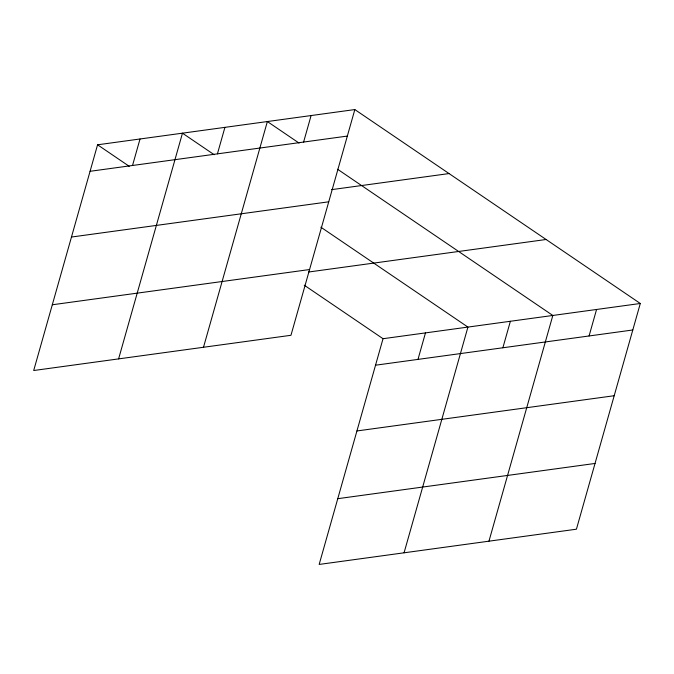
<?xml version="1.0" encoding="UTF-8"?>
<svg xmlns="http://www.w3.org/2000/svg" width="674" height="674" viewBox="0 0 674 674"><rect width="100%" height="100%" fill="white"/><g stroke="black" fill="none" stroke-linecap="round" stroke-linejoin="round"><path stroke-width="1.01" d="M354.836 109.567L97.57 144.8L33.7 370.515L290.966 335.29L354.836 109.567L640.3 303.485L576.43 529.2L319.164 564.433L383.034 338.71L640.3 303.485M132.525 165.484L140.023 138.987M118.599 358.888L182.469 133.174L214.155 154.7M217.424 153.857L224.922 127.361M203.497 347.262L267.367 121.547L299.054 143.073M303.603 142.054L311.102 115.557M417.981 359.394L425.479 332.897M404.063 552.806L467.933 327.084L320.866 227.189M502.88 347.776L510.378 321.279M488.962 541.18L552.832 315.466L337.59 169.25M589.068 335.972L596.566 309.476M90.072 171.297L347.337 136.072M331.549 189.655L449.044 173.563M71.469 237.037L328.735 201.812M52.302 304.774L309.568 269.541M308.498 272.026L546.1 239.497M375.536 365.207L632.802 329.982M356.934 430.956L614.199 395.722M337.767 498.684L595.032 463.459M97.57 144.8L129.256 166.326M304.244 285.195L383.034 338.71"/></g></svg>
